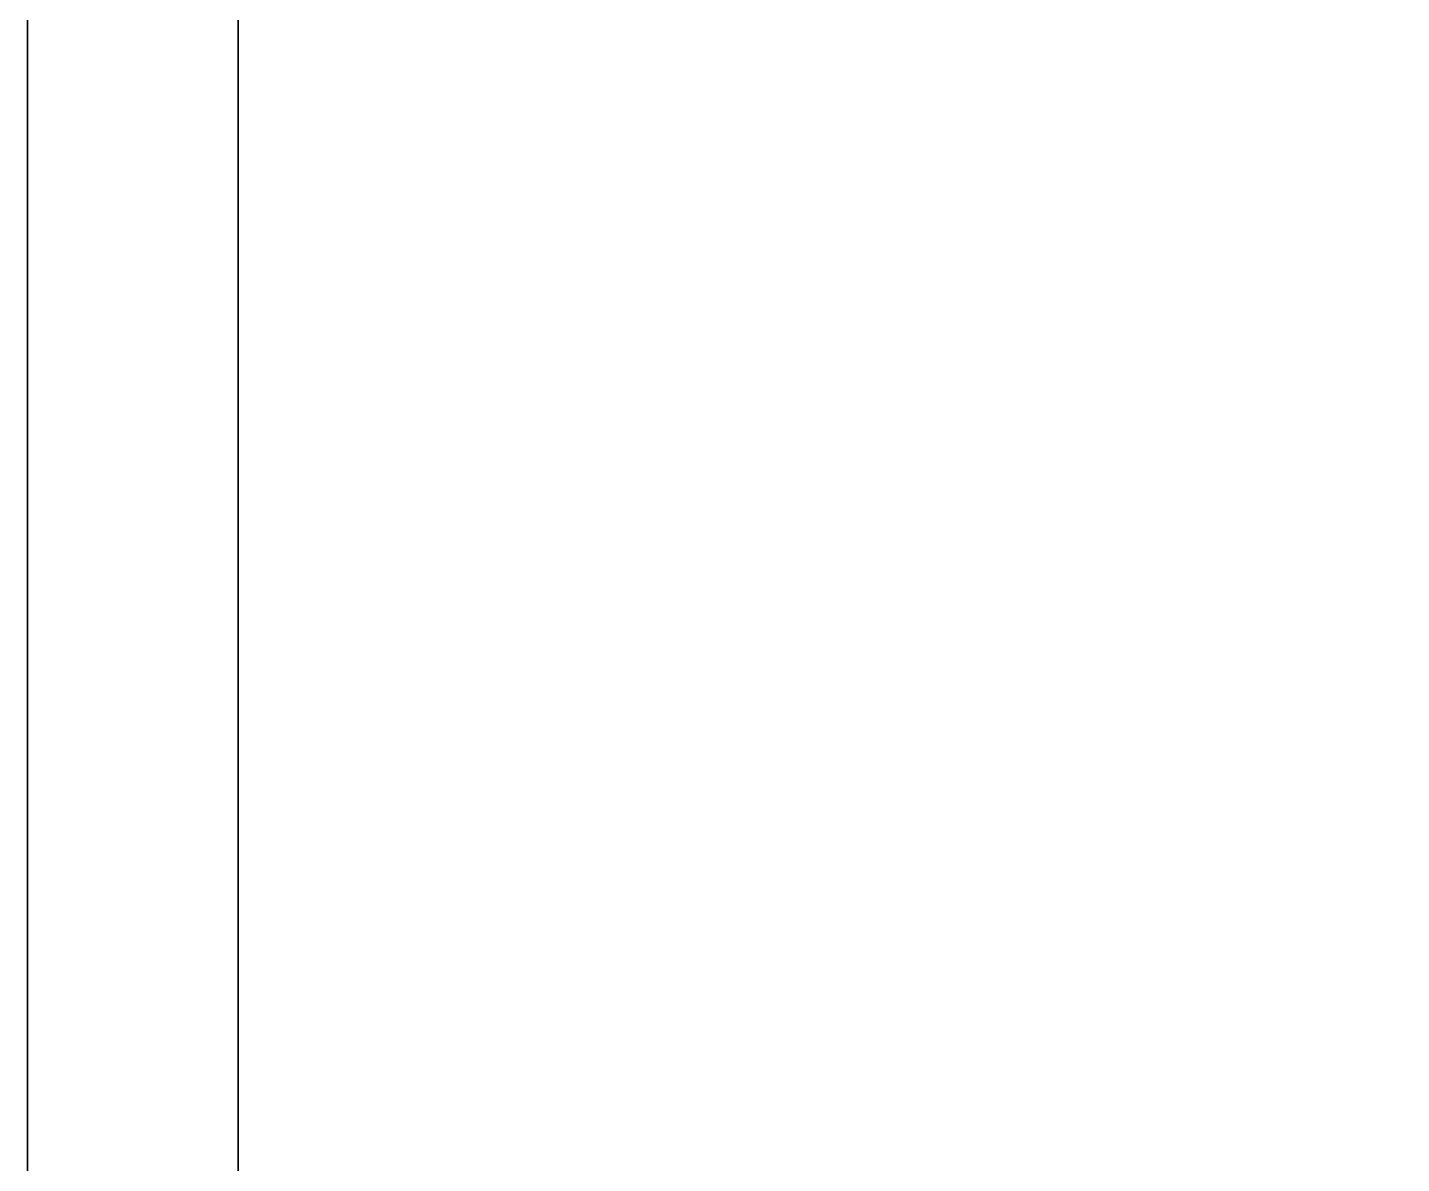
# Model space of a CAD drawing. Extents: x 0 to 5234, y -4951 to 0.
# Drawn here: x 0 to 978, y -2424 to -1616 of the extents above; entities that cross this region are included whole.
import ezdxf

# ---------------------------------------------------------------- set-up
doc = ezdxf.new("R2010")
doc.units = 0
doc.layers.add('LAYER0', color=7, linetype='CONTINUOUS')
doc.layers.add('LAYER1', color=7, linetype='CONTINUOUS')

msp = doc.modelspace()

# ---------------------------------------------------------------- linework, layer by layer
at = {"layer": 'LAYER0', "invisible_edges": 1}
for points in [[(5234, 0), (0, -4951), (0, 0), (5234, 0)], [(0, 0, 5), (0, -4951), (0, -4951, 5), (0, 0, 5)], [(0, -4951), (0, 0, 5), (0, 0), (0, -4951)], [(5234, -4951, 5), (0, 0, 5), (0, -4951, 5), (5234, -4951, 5)], [(0, 0, 5), (5234, -4951, 5), (5234, 0, 5), (0, 0, 5)], [(0, -4951), (5234, 0), (5234, -4951), (0, -4951)]]:
    msp.add_3dface(points, dxfattribs=at)
at = {"layer": 'LAYER1', "invisible_edges": 1}
for points in [[(150, -150, 5), (0, -3183, 5), (0, 0, 5), (150, -150, 5)], [(0, 0, 2408), (0, -3183, 5), (0, -3183, 2408), (0, 0, 2408)], [(0, -3183, 5), (0, 0, 2408), (0, 0, 5), (0, -3183, 5)], [(150, -3033, 2408), (0, 0, 2408), (0, -3183, 2408), (150, -3033, 2408)], [(0, 0, 2408), (150, -3033, 2408), (150, -150, 2408), (0, 0, 2408)], [(0, -3183, 5), (150, -150, 5), (150, -3033, 5), (0, -3183, 5)], [(150, -150, 5), (150, -3033, 2408), (150, -3033, 5), (150, -150, 5)], [(150, -3033, 2408), (150, -150, 5), (150, -150, 2408), (150, -3033, 2408)]]:
    msp.add_3dface(points, dxfattribs=at)

doc.saveas('drawing.dxf')
